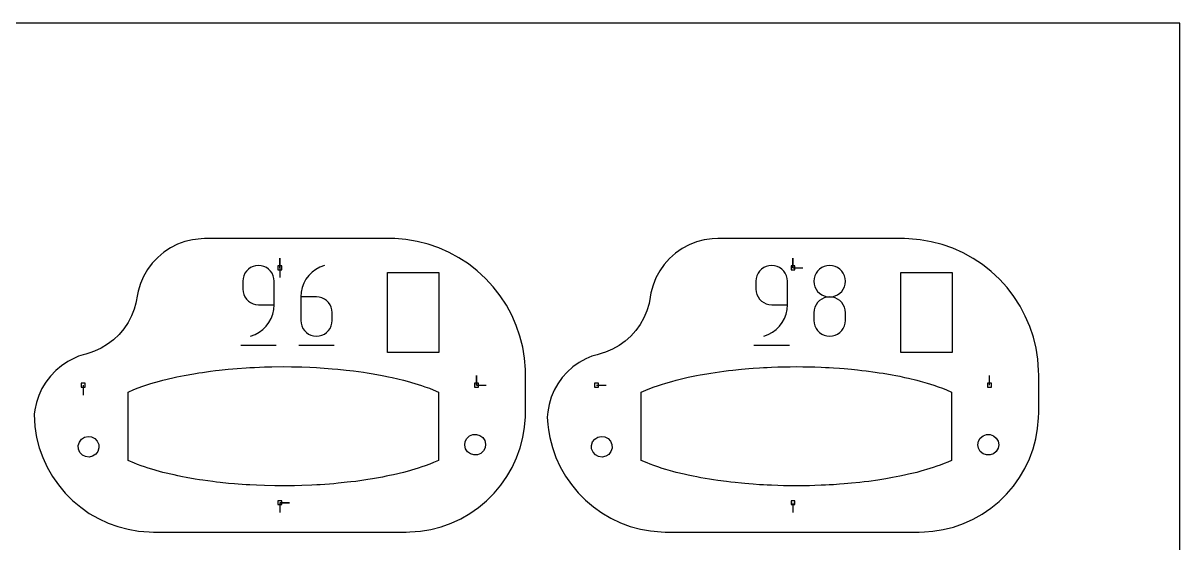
# Model space of a CAD drawing. Extents: x 0 to 400, y 0 to 400.
# Drawn here: x 230.6 to 400, y 323.9 to 400 of the extents above; entities that cross this region are included whole.
import ezdxf

# ---------------------------------------------------------------- set-up
doc = ezdxf.new("R2010")
doc.units = 0

msp = doc.modelspace()

# ---------------------------------------------------------------- linework, layer by layer
at = {"layer": 'annotation', "color": 1}
for p, q in [((264.248974, 364.35809), (263.890422, 364.187467)), ((264.638128, 364.465255), (264.248974, 364.35809)), ((265.051325, 364.502429), (264.638128, 364.465255)), ((265.465378, 364.465255), (265.051325, 364.502429)), ((265.051325, 364.502429), (265.051325, 364.502429)), ((265.854988, 364.35809), (265.465378, 364.465255)), ((266.213674, 364.187467), (265.854988, 364.35809)), ((268.174403, 364.144617), (268.174403, 365.573367)), ((268.174403, 364.144617), (268.174403, 365.573367)), ((268.174403, 365.573367), (268.174403, 364.144617)), ((274.040528, 364.25515), (273.435334, 363.92197)), ((274.700046, 364.502429), (274.040528, 364.25515)), ((274.700046, 364.502429), (274.700046, 364.502429)), ((339.411907, 364.35809), (339.053354, 364.187467)), ((339.801061, 364.465255), (339.411907, 364.35809)), ((340.214258, 364.502429), (339.801061, 364.465255)), ((340.628311, 364.465255), (340.214258, 364.502429)), ((340.214258, 364.502429), (340.214258, 364.502429)), ((341.017921, 364.35809), (340.628311, 364.465255)), ((341.376607, 364.187467), (341.017921, 364.35809)), ((343.337336, 364.144617), (343.337336, 365.573367)), ((343.337336, 364.144617), (343.337336, 365.573367)), ((343.337336, 365.573367), (343.337336, 364.144617)), ((347.904397, 364.345484), (347.545818, 364.17503)), ((348.293643, 364.452586), (347.904397, 364.345484)), ((348.707011, 364.489751), (348.293643, 364.452586)), ((349.120379, 364.452586), (348.707011, 364.489751)), ((348.707011, 364.489751), (348.707011, 364.489751)), ((349.509625, 364.345484), (349.120379, 364.452586)), ((349.868204, 364.17503), (349.509625, 364.345484)), ((262.786312, 362.61116), (262.749143, 362.196996)), ((262.893446, 363.001069), (262.786312, 362.61116)), ((263.063984, 363.360187), (262.893446, 363.001069)), ((263.291366, 363.681982), (263.063984, 363.360187)), ((263.569032, 363.95992), (263.291366, 363.681982)), ((263.890422, 364.187467), (263.569032, 363.95992)), ((266.534956, 363.95992), (266.213674, 364.187467)), ((266.812355, 363.681982), (266.534956, 363.95992)), ((267.039389, 363.360187), (266.812355, 363.681982)), ((267.20958, 363.001069), (267.039389, 363.360187)), ((267.316446, 362.61116), (267.20958, 363.001069)), ((267.353508, 362.196996), (267.316446, 362.61116)), ((268.174403, 364.144617), (268.174403, 362.715867)), ((272.412768, 363.031302), (272.007821, 362.490508)), ((272.890677, 363.511239), (272.412768, 363.031302)), ((273.435334, 363.92197), (272.890677, 363.511239)), ((337.949245, 362.61116), (337.912075, 362.196996)), ((338.056379, 363.001069), (337.949245, 362.61116)), ((338.226917, 363.360187), (338.056379, 363.001069)), ((338.454299, 363.681982), (338.226917, 363.360187)), ((338.731965, 363.95992), (338.454299, 363.681982)), ((339.053354, 364.187467), (338.731965, 363.95992)), ((341.697889, 363.95992), (341.376607, 364.187467)), ((341.975287, 363.681982), (341.697889, 363.95992)), ((342.202322, 363.360187), (341.975287, 363.681982)), ((342.372512, 363.001069), (342.202322, 363.360187)), ((342.479379, 362.61116), (342.372512, 363.001069)), ((342.516441, 362.196996), (342.479379, 362.61116)), ((343.337336, 364.144617), (344.766086, 364.144617)), ((346.441976, 362.603048), (346.404828, 362.190819)), ((346.549056, 362.99145), (346.441976, 362.603048)), ((346.719525, 363.349435), (346.549056, 362.99145)), ((346.946838, 363.670419), (346.719525, 363.349435)), ((347.22445, 363.947813), (346.946838, 363.670419)), ((347.545818, 364.17503), (347.22445, 363.947813)), ((350.189571, 363.947813), (349.868204, 364.17503)), ((350.467184, 363.670419), (350.189571, 363.947813)), ((350.694497, 363.349435), (350.467184, 363.670419)), ((350.864965, 362.99145), (350.694497, 363.349435)), ((350.972046, 362.603048), (350.864965, 362.99145)), ((351.009194, 362.190819), (350.972046, 362.603048)), ((262.749143, 362.196996), (262.749143, 361.044279)), ((262.749143, 361.044279), (262.749143, 361.044279)), ((262.749143, 361.044279), (262.786312, 360.630137)), ((267.353508, 358.739496), (267.353508, 362.196996)), ((267.353508, 362.196996), (267.353508, 362.196996)), ((271.44166, 361.259738), (271.292872, 360.586458)), ((271.682047, 361.897204), (271.44166, 361.259738)), ((272.007821, 362.490508), (271.682047, 361.897204)), ((337.912075, 362.196996), (337.912075, 361.044279)), ((337.912075, 361.044279), (337.912075, 361.044279)), ((337.912075, 361.044279), (337.949245, 360.630137)), ((342.516441, 358.739496), (342.516441, 362.196996)), ((342.516441, 362.196996), (342.516441, 362.196996)), ((346.404828, 362.190819), (346.404828, 362.190819)), ((346.404828, 362.190819), (346.441997, 361.776655)), ((346.441997, 361.776655), (346.549131, 361.386746)), ((346.549131, 361.386746), (346.719669, 361.027628)), ((346.719669, 361.027628), (346.947052, 360.705833)), ((350.46697, 360.705833), (350.694352, 361.027628)), ((350.694352, 361.027628), (350.86489, 361.386746)), ((350.86489, 361.386746), (350.972024, 361.776655)), ((350.972024, 361.776655), (351.009194, 362.190819)), ((351.009194, 362.190819), (351.009194, 362.190819)), ((262.786312, 360.630137), (262.893446, 360.240288)), ((262.893446, 360.240288), (263.063984, 359.881256)), ((263.063984, 359.881256), (263.291366, 359.559564)), ((263.291366, 359.559564), (263.569032, 359.281734)), ((263.569032, 359.281734), (263.890422, 359.054289)), ((271.292872, 360.586458), (271.241895, 359.885711)), ((271.241895, 359.885711), (271.241895, 356.439913)), ((273.544078, 359.885711), (271.241895, 359.885711)), ((273.958131, 359.84876), (273.544078, 359.885711)), ((274.347741, 359.742193), (273.958131, 359.84876)), ((274.706427, 359.572435), (274.347741, 359.742193)), ((275.027709, 359.345913), (274.706427, 359.572435)), ((275.305107, 359.069054), (275.027709, 359.345913)), ((337.949245, 360.630137), (338.056379, 360.240288)), ((338.056379, 360.240288), (338.226917, 359.881256)), ((338.226917, 359.881256), (338.454299, 359.559564)), ((338.454299, 359.559564), (338.731965, 359.281734)), ((338.731965, 359.281734), (339.053354, 359.054289)), ((347.22445, 359.342934), (346.946838, 359.06505)), ((346.947052, 360.705833), (347.224718, 360.427895)), ((347.545818, 359.570448), (347.22445, 359.342934)), ((347.224718, 360.427895), (347.546107, 360.200347)), ((347.904397, 359.741054), (347.545818, 359.570448)), ((347.546107, 360.200347), (347.904659, 360.029724)), ((348.293643, 359.848213), (347.904397, 359.741054)), ((347.904659, 360.029724), (348.293814, 359.922559)), ((348.707011, 359.885386), (348.293643, 359.848213)), ((348.293814, 359.922559), (348.707011, 359.885386)), ((348.707011, 359.885386), (349.120208, 359.922559)), ((349.120379, 359.848234), (348.707011, 359.885386)), ((348.707011, 359.885386), (348.707011, 359.885386)), ((348.707011, 359.885386), (348.707011, 359.885386)), ((349.120208, 359.922559), (349.509362, 360.029724)), ((349.509625, 359.741129), (349.120379, 359.848234)), ((349.509362, 360.029724), (349.867915, 360.200347)), ((349.868204, 359.570593), (349.509625, 359.741129)), ((349.867915, 360.200347), (350.189304, 360.427895)), ((350.189571, 359.343148), (349.868204, 359.570593)), ((350.189304, 360.427895), (350.46697, 360.705833)), ((350.467184, 359.065318), (350.189571, 359.343148)), ((263.890422, 359.054289), (264.248974, 358.883752)), ((264.248974, 358.883752), (264.638128, 358.776647)), ((264.638128, 358.776647), (265.051325, 358.739496)), ((265.051325, 358.739496), (267.353508, 358.739496)), ((267.153786, 357.368638), (267.302537, 358.040499)), ((267.302537, 358.040499), (267.353508, 358.739496)), ((275.532142, 358.748285), (275.305107, 359.069054)), ((275.702332, 358.390031), (275.532142, 358.748285)), ((275.809199, 358.00072), (275.702332, 358.390031)), ((275.846261, 357.586779), (275.809199, 358.00072)), ((275.846261, 356.439913), (275.846261, 357.586779)), ((275.846261, 357.586779), (275.846261, 357.586779)), ((339.053354, 359.054289), (339.411907, 358.883752)), ((339.411907, 358.883752), (339.801061, 358.776647)), ((339.801061, 358.776647), (340.214258, 358.739496)), ((340.214258, 358.739496), (342.516441, 358.739496)), ((342.316719, 357.368638), (342.46547, 358.040499)), ((342.46547, 358.040499), (342.516441, 358.739496)), ((346.441976, 357.994573), (346.404828, 357.580602)), ((346.404828, 357.580602), (346.404828, 356.433737)), ((346.549056, 358.384331), (346.441976, 357.994573)), ((346.719525, 358.743336), (346.549056, 358.384331)), ((346.946838, 359.06505), (346.719525, 358.743336)), ((350.694497, 358.743625), (350.467184, 359.065318)), ((350.864965, 358.384593), (350.694497, 358.743625)), ((350.972046, 357.994745), (350.864965, 358.384593)), ((351.009194, 357.580602), (350.972046, 357.994745)), ((351.009194, 356.433737), (351.009194, 357.580602)), ((351.009194, 357.580602), (351.009194, 357.580602)), ((266.183304, 355.600357), (266.587925, 356.140117)), ((266.587925, 356.140117), (266.913501, 356.732361)), ((266.913501, 356.732361), (267.153786, 357.368638)), ((271.241895, 356.439913), (271.241895, 356.439913)), ((271.241895, 356.439913), (271.279065, 356.025771)), ((271.279065, 356.025771), (271.386198, 355.635923)), ((275.702332, 355.635923), (275.809199, 356.025771)), ((275.809199, 356.025771), (275.846261, 356.439913)), ((341.346237, 355.600357), (341.750858, 356.140117)), ((341.750858, 356.140117), (342.076433, 356.732361)), ((342.076433, 356.732361), (342.316719, 357.368638)), ((346.404828, 356.433737), (346.404828, 356.433737)), ((346.404828, 356.433737), (346.441997, 356.019795)), ((346.441997, 356.019795), (346.549131, 355.630485)), ((350.86489, 355.630485), (350.972024, 356.019795)), ((350.972024, 356.019795), (351.009194, 356.433737)), ((263.899259, 354.13513), (264.557615, 354.380466)), ((263.899259, 354.13513), (263.899259, 354.13513)), ((264.557615, 354.380466), (265.161904, 354.712082)), ((265.161904, 354.712082), (265.705882, 355.121529)), ((265.705882, 355.121529), (266.183304, 355.600357)), ((271.386198, 355.635923), (271.556737, 355.276891)), ((271.556737, 355.276891), (271.784119, 354.955198)), ((271.784119, 354.955198), (272.061785, 354.677368)), ((272.061785, 354.677368), (272.383174, 354.449923)), ((272.383174, 354.449923), (272.741726, 354.279387)), ((272.741726, 354.279387), (273.130881, 354.172281)), ((273.130881, 354.172281), (273.544078, 354.13513)), ((273.544078, 354.13513), (273.958131, 354.172281)), ((273.544078, 354.13513), (273.544078, 354.13513)), ((273.958131, 354.172281), (274.347741, 354.279387)), ((274.347741, 354.279387), (274.706427, 354.449923)), ((274.706427, 354.449923), (275.027709, 354.677368)), ((275.027709, 354.677368), (275.305107, 354.955198)), ((275.305107, 354.955198), (275.532142, 355.276891)), ((275.532142, 355.276891), (275.702332, 355.635923)), ((339.062192, 354.13513), (339.720548, 354.380466)), ((339.062192, 354.13513), (339.062192, 354.13513)), ((339.720548, 354.380466), (340.324837, 354.712082)), ((340.324837, 354.712082), (340.868815, 355.121529)), ((340.868815, 355.121529), (341.346237, 355.600357)), ((346.549131, 355.630485), (346.719669, 355.272231)), ((346.719669, 355.272231), (346.947052, 354.951462)), ((346.947052, 354.951462), (347.224718, 354.674603)), ((347.224718, 354.674603), (347.546107, 354.448081)), ((347.546107, 354.448081), (347.904659, 354.278323)), ((347.904659, 354.278323), (348.293814, 354.171756)), ((348.293814, 354.171756), (348.707011, 354.134805)), ((348.707011, 354.134805), (349.120208, 354.171756)), ((348.707011, 354.134805), (348.707011, 354.134805)), ((349.120208, 354.171756), (349.509362, 354.278323)), ((349.509362, 354.278323), (349.867915, 354.448081)), ((349.867915, 354.448081), (350.189304, 354.674603)), ((350.189304, 354.674603), (350.46697, 354.951462)), ((350.46697, 354.951462), (350.694352, 355.272231)), ((350.694352, 355.272231), (350.86489, 355.630485)), ((262.461451, 352.839218), (267.645101, 352.839218)), ((270.953554, 352.839218), (276.137203, 352.839218)), ((337.624384, 352.839218), (342.808033, 352.839218)), ((296.969576, 346.944616), (296.969576, 348.373366)), ((296.969576, 346.944616), (296.969576, 348.373366)), ((296.969576, 348.373366), (296.969576, 346.944616)), ((372.132509, 346.944616), (372.132509, 348.373366)), ((239.37923, 346.944616), (239.37923, 345.515866)), ((296.969576, 346.944616), (298.398326, 346.944616)), ((314.542163, 346.944616), (315.970913, 346.944616)), ((268.174403, 329.744616), (269.603153, 329.744616)), ((268.174403, 329.744616), (269.603153, 329.744616)), ((269.603153, 329.744616), (268.174403, 329.744616)), ((268.174403, 329.744616), (268.174403, 328.315866)), ((343.337336, 329.744616), (343.337336, 328.315866))]:
    msp.add_line(p, q, dxfattribs=at)
at = {"layer": 'boundary', "color": 5}
for p, q in [((254.274053, 368.004334), (253.183807, 367.603685)), ((255.403438, 368.275703), (254.274053, 368.004334)), ((256.635161, 368.421336), (255.403438, 368.275703)), ((257.168368, 368.444617), (256.635161, 368.421336)), ((264.894408, 368.444617), (257.168368, 368.444617)), ((284.168367, 368.444617), (264.894408, 368.444617)), ((285.008595, 368.426396), (284.168367, 368.444617)), ((286.65581, 368.288762), (285.008595, 368.426396)), ((288.286026, 368.015574), (286.65581, 368.288762)), ((289.888122, 367.608697), (288.286026, 368.015574)), ((329.204225, 367.942131), (328.123899, 367.515269)), ((330.326779, 368.240815), (329.204225, 367.942131)), ((331.476408, 368.40729), (330.326779, 368.240815)), ((332.331301, 368.444617), (331.476408, 368.40729)), ((338.524903, 368.444617), (332.331301, 368.444617)), ((359.665343, 368.437712), (338.524903, 368.444617)), ((360.315941, 368.417715), (359.665343, 368.437712)), ((361.961945, 368.268185), (360.315941, 368.417715)), ((363.589974, 367.983242), (361.961945, 368.268185)), ((365.188918, 367.56483), (363.589974, 367.983242)), ((251.178985, 366.437897), (250.29152, 365.688526)), ((252.147446, 367.079175), (251.178985, 366.437897)), ((253.183807, 367.603685), (252.147446, 367.079175)), ((291.451143, 367.070908), (289.888122, 367.608697)), ((292.964413, 366.405881), (291.451143, 367.070908)), ((294.417601, 365.618163), (292.964413, 366.405881)), ((326.130191, 366.289749), (325.262208, 365.517631)), ((327.100384, 366.965998), (326.130191, 366.289749)), ((328.123899, 367.515269), (327.100384, 366.965998)), ((366.747846, 367.015806), (365.188918, 367.56483)), ((368.256109, 366.339921), (366.747846, 367.015806)), ((369.70341, 365.541795), (368.256109, 366.339921)), ((249.497052, 364.84119), (248.806325, 363.907353)), ((250.29152, 365.688526), (249.497052, 364.84119)), ((295.800776, 364.713131), (294.417601, 365.618163)), ((297.104485, 363.696971), (295.800776, 364.713131)), ((324.489633, 364.650053), (323.822897, 363.69873)), ((325.262208, 365.517631), (324.489633, 364.650053)), ((371.079858, 364.626877), (369.70341, 365.541795)), ((372.376048, 363.60142), (371.079858, 364.626877)), ((248.228682, 362.899644), (247.771931, 361.831684)), ((248.806325, 363.907353), (248.228682, 362.899644)), ((298.319831, 362.576619), (297.104485, 363.696971)), ((299.438509, 361.359734), (298.319831, 362.576619)), ((323.270999, 362.676504), (322.841384, 361.597164)), ((323.822897, 363.69873), (323.270999, 362.676504)), ((373.583133, 362.472423), (372.376048, 363.60142)), ((247.771931, 361.831684), (247.442251, 360.717923)), ((300.452817, 360.054702), (299.438509, 361.359734)), ((322.841384, 361.597164), (322.539852, 360.475293)), ((374.692865, 361.247605), (373.583133, 362.472423)), ((375.69761, 359.935393), (374.692865, 361.247605)), ((247.332257, 360.22003), (247.093835, 358.956216)), ((247.442251, 360.717923), (247.332257, 360.22003)), ((301.356001, 358.670206), (300.452817, 360.054702)), ((322.427893, 359.831158), (322.249578, 358.919456)), ((322.539852, 360.475293), (322.427893, 359.831158)), ((376.590653, 358.54456), (375.69761, 359.935393)), ((246.854148, 358.11927), (246.456097, 357.094731)), ((247.093835, 358.956216), (246.854148, 358.11927)), ((302.141719, 357.215935), (301.356001, 358.670206)), ((321.925604, 357.827992), (321.496093, 356.815271)), ((322.249578, 358.919456), (321.925604, 357.827992)), ((377.365751, 357.084796), (376.590653, 358.54456)), ((245.947853, 356.120147), (245.335576, 355.207327)), ((246.456097, 357.094731), (245.947853, 356.120147)), ((302.80466, 355.70175), (302.141719, 357.215935)), ((320.957879, 355.855892), (320.317486, 354.961477)), ((321.496093, 356.815271), (320.957879, 355.855892)), ((378.017654, 355.566012), (377.365751, 357.084796)), ((244.626684, 354.367331), (243.829761, 353.610336)), ((245.335576, 355.207327), (244.626684, 354.367331)), ((303.340296, 354.137989), (302.80466, 355.70175)), ((303.744972, 352.535337), (303.340296, 354.137989)), ((319.58267, 354.142867), (318.762329, 353.409977)), ((320.317486, 354.961477), (319.58267, 354.142867)), ((378.541909, 353.998582), (378.017654, 355.566012)), ((242.954464, 352.945517), (242.011405, 352.380927)), ((243.829761, 353.610336), (242.954464, 352.945517)), ((304.015916, 350.904742), (303.744972, 352.535337)), ((317.866407, 352.771691), (316.905765, 352.23574)), ((318.762329, 353.409977), (317.866407, 352.771691)), ((378.934941, 352.393211), (378.541909, 353.998582)), ((379.194056, 350.76087), (378.934941, 352.393211)), ((238.09687, 350.92147), (237.11477, 350.416002)), ((238.707561, 351.185972), (238.09687, 350.92147)), ((239.395305, 351.397249), (238.707561, 351.185972)), ((239.764964, 351.510809), (239.395305, 351.397249)), ((240.35278, 351.684017), (239.764964, 351.510809)), ((241.012007, 351.923406), (240.35278, 351.684017)), ((242.011405, 352.380927), (241.012007, 351.923406)), ((304.151279, 349.271118), (304.015916, 350.904742)), ((312.978267, 350.799531), (312.011357, 350.263714)), ((313.870494, 351.185972), (312.978267, 350.799531)), ((314.631558, 351.419773), (313.870494, 351.185972)), ((315.399121, 351.649662), (314.631558, 351.419773)), ((315.892036, 351.808617), (315.399121, 351.649662)), ((316.905765, 352.23574), (315.892036, 351.808617)), ((379.317487, 349.112705), (379.194056, 350.76087)), ((235.347341, 349.096406), (234.583637, 348.298425)), ((236.194507, 349.805156), (235.347341, 349.096406)), ((237.11477, 350.416002), (236.194507, 349.805156)), ((304.16837, 348.444618), (304.151279, 349.271118)), ((311.109543, 349.624383), (310.28386, 348.889359)), ((312.011357, 350.263714), (311.109543, 349.624383)), ((379.331302, 348.444618), (379.317487, 349.112705)), ((233.912738, 347.420977), (233.342858, 346.474798)), ((234.583637, 348.298425), (233.912738, 347.420977)), ((304.16837, 345.761149), (304.16837, 348.444618)), ((309.544409, 348.067639), (308.900236, 347.169274)), ((310.28386, 348.889359), (309.544409, 348.067639)), ((379.331302, 346.293408), (379.331302, 348.444618)), ((233.342858, 346.474798), (232.880968, 345.471466)), ((304.168369, 342.944618), (304.16837, 345.761149)), ((308.359231, 346.205259), (307.928006, 345.187388)), ((308.900236, 347.169274), (308.359231, 346.205259)), ((379.331302, 342.944618), (379.331302, 346.293408)), ((232.532718, 344.423257), (232.302369, 343.342998)), ((232.880968, 345.471466), (232.532718, 344.423257)), ((307.611841, 344.128117), (307.414601, 343.040407)), ((307.928006, 345.187388), (307.611841, 344.128117)), ((232.302369, 343.342998), (232.214776, 342.723864)), ((232.214776, 342.723864), (232.290207, 340.921147)), ((304.035671, 340.798314), (304.157355, 342.341119)), ((304.157355, 342.341119), (304.168369, 342.944618)), ((307.414601, 343.040407), (307.34337, 342.294957)), ((307.34337, 342.294957), (307.431367, 341.193638)), ((379.309264, 342.158297), (379.331302, 342.944618)), ((232.290207, 340.921147), (232.552748, 339.296946)), ((303.778153, 339.272293), (304.035671, 340.798314)), ((307.431367, 341.193638), (307.525435, 340.428534)), ((378.900209, 339.102308), (379.17219, 340.621282)), ((379.17219, 340.621282), (379.309264, 342.158297)), ((232.552748, 339.296946), (232.940851, 337.802697)), ((303.386818, 337.774986), (303.778153, 339.272293)), ((307.525435, 340.428534), (307.713926, 339.305228)), ((307.713926, 339.305228), (308.098237, 337.820902)), ((378.495438, 337.61319), (378.900209, 339.102308)), ((232.940851, 337.802697), (233.459142, 336.348475)), ((302.864725, 336.318109), (303.386818, 337.774986)), ((308.098237, 337.820902), (308.611025, 336.375931)), ((377.961018, 336.165519), (378.495438, 337.61319)), ((233.459142, 336.348475), (234.103592, 334.945597)), ((302.215953, 334.913055), (302.864725, 336.318109)), ((308.611025, 336.375931), (309.248357, 334.981413)), ((377.301106, 334.770555), (377.961018, 336.165519)), ((234.103592, 334.945597), (234.869179, 333.604986)), ((301.445579, 333.570813), (302.215953, 334.913055)), ((309.248357, 334.981413), (310.00533, 333.648064)), ((376.520832, 333.439153), (377.301106, 334.770555)), ((234.869179, 333.604986), (235.749953, 332.337078)), ((235.749953, 332.337078), (236.739049, 331.151741)), ((299.565034, 331.116184), (300.559632, 332.301881)), ((300.559632, 332.301881), (301.445579, 333.570813)), ((310.00533, 333.648064), (310.876131, 332.386124)), ((310.876131, 332.386124), (311.854067, 331.205286)), ((374.624371, 331.007899), (375.62627, 332.181674)), ((375.62627, 332.181674), (376.520832, 333.439153)), ((236.739049, 331.151741), (237.828765, 330.058204)), ((298.469569, 330.022997), (299.565034, 331.116184)), ((311.854067, 331.205286), (312.931617, 330.114623)), ((373.522931, 329.926966), (374.624371, 331.007899)), ((237.828765, 330.058204), (239.010618, 329.064977)), ((239.010618, 329.064977), (240.27541, 328.179791)), ((296.011016, 328.147557), (297.281797, 329.030868)), ((297.281797, 329.030868), (298.469569, 330.022997)), ((312.931617, 330.114623), (314.100505, 329.122509)), ((314.100505, 329.122509), (315.351747, 328.236562)), ((371.056398, 328.076473), (372.330513, 328.947282)), ((372.330513, 328.947282), (373.522931, 329.926966)), ((240.27541, 328.179791), (241.613289, 327.409537)), ((241.613289, 327.409537), (243.013842, 326.760209)), ((293.260751, 326.734126), (294.667165, 327.379977)), ((294.667165, 327.379977), (296.011016, 328.147557)), ((315.351747, 328.236562), (316.675725, 327.463586)), ((316.675725, 327.463586), (318.062267, 326.809514)), ((368.303281, 326.687687), (369.710499, 327.321316)), ((369.710499, 327.321316), (371.056398, 328.076473)), ((243.013842, 326.760209), (244.466163, 326.236859)), ((244.466163, 326.236859), (245.95895, 325.843561)), ((245.95895, 325.843561), (247.480574, 325.583372)), ((247.480574, 325.583372), (249.019195, 325.458313)), ((249.019195, 325.458313), (249.668368, 325.444616)), ((249.668368, 325.444616), (255.76716, 325.444616)), ((255.76716, 325.444616), (274.714737, 325.444616)), ((274.714737, 325.444616), (286.668368, 325.444616)), ((286.668368, 325.444616), (287.234965, 325.454019)), ((287.234965, 325.454019), (288.778049, 325.572494)), ((288.778049, 325.572494), (290.304632, 325.826837)), ((290.304632, 325.826837), (291.802771, 326.21506)), ((291.802771, 326.21506), (293.260751, 326.734126)), ((318.062267, 326.809514), (319.500716, 326.279367)), ((319.500716, 326.279367), (320.980021, 325.87721)), ((320.980021, 325.87721), (322.488812, 325.606126)), ((322.488812, 325.606126), (324.015499, 325.468189)), ((324.015499, 325.468189), (324.616116, 325.448187)), ((324.616116, 325.448187), (329.720415, 325.444616)), ((329.720415, 325.444616), (352.248637, 325.444616)), ((352.248637, 325.444616), (361.8313, 325.444616)), ((361.8313, 325.444616), (362.61762, 325.466654)), ((362.61762, 325.466654), (363.825057, 325.560339)), ((363.825057, 325.560339), (365.349068, 325.803758)), ((365.349068, 325.803758), (366.84569, 326.180519)), ((366.84569, 326.180519), (368.303281, 326.687687))]:
    msp.add_line(p, q, dxfattribs=at)
at = {"layer": 'frame', "color": 5}
for p, q in [((400, 400), (0, 400)), ((400, 0), (400, 400))]:
    msp.add_line(p, q, dxfattribs=at)
at = {"layer": 'hole', "color": 5}
for p, q in [((268.460153, 364.430367), (267.888653, 364.430367)), ((267.888653, 364.430367), (267.888653, 363.858867)), ((268.460153, 363.858867), (268.460153, 364.430367)), ((343.623086, 364.430367), (343.051586, 364.430367)), ((343.051586, 364.430367), (343.051586, 363.858867)), ((343.623086, 363.858867), (343.623086, 364.430367)), ((267.888653, 363.858867), (268.460153, 363.858867)), ((283.968366, 361.697148), (283.968366, 363.444619)), ((283.968366, 363.444619), (285.08854, 363.444619)), ((285.08854, 363.444619), (291.468367, 363.444619)), ((291.468367, 363.444619), (291.468367, 354.677928)), ((343.051586, 363.858867), (343.623086, 363.858867)), ((359.131299, 362.488456), (359.131299, 363.444619)), ((359.131299, 363.444619), (359.744224, 363.444619)), ((359.744224, 363.444619), (366.6313, 363.44462)), ((366.6313, 363.44462), (366.6313, 353.980904)), ((283.968366, 351.744619), (283.968366, 361.697148)), ((359.131299, 351.744619), (359.131299, 362.488456)), ((291.468367, 354.677928), (291.468367, 351.744619)), ((366.6313, 353.980904), (366.6313, 351.744619)), ((285.08854, 351.744619), (283.968366, 351.744619)), ((291.468367, 351.744619), (285.08854, 351.744619)), ((359.744224, 351.744619), (359.131299, 351.744619)), ((366.6313, 351.744619), (359.744224, 351.744619)), ((256.862816, 348.835776), (258.042421, 349.011266)), ((258.042421, 349.011266), (258.765818, 349.092687)), ((258.765818, 349.092687), (259.298089, 349.152598)), ((259.298089, 349.152598), (260.608833, 349.300128)), ((260.608833, 349.300128), (261.275761, 349.352605)), ((261.275761, 349.352605), (261.910426, 349.402544)), ((261.910426, 349.402544), (263.253009, 349.508187)), ((263.253009, 349.508187), (263.778698, 349.532807)), ((263.778698, 349.532807), (264.461221, 349.564772)), ((264.461221, 349.564772), (265.9487, 349.634436)), ((265.9487, 349.634436), (267.012354, 349.651006)), ((267.012354, 349.651006), (268.67166, 349.676857)), ((268.67166, 349.676857), (269.884107, 349.65796)), ((269.884107, 349.65796), (271.393611, 349.634436)), ((271.393611, 349.634436), (272.595327, 349.578177)), ((272.595327, 349.578177), (273.564427, 349.532807)), ((273.564427, 349.532807), (274.09031, 349.508187)), ((274.09031, 349.508187), (275.271203, 349.415267)), ((275.271203, 349.415267), (275.819912, 349.372091)), ((275.819912, 349.372091), (276.663941, 349.305678)), ((276.663941, 349.305678), (277.890762, 349.169933)), ((277.890762, 349.169933), (278.418552, 349.110503)), ((278.418552, 349.110503), (278.964943, 349.048981)), ((278.964943, 349.048981), (280.439509, 348.841724)), ((331.920463, 348.820113), (333.205354, 349.011266)), ((333.205354, 349.011266), (333.905767, 349.0901)), ((333.905767, 349.0901), (334.541819, 349.161692)), ((334.541819, 349.161692), (335.771765, 349.300128)), ((335.771765, 349.300128), (336.315823, 349.342937)), ((336.315823, 349.342937), (336.857329, 349.385545)), ((336.857329, 349.385545), (337.508622, 349.436793)), ((337.508622, 349.436793), (338.415941, 349.508187)), ((338.415941, 349.508187), (339.039913, 349.53741)), ((339.039913, 349.53741), (339.563929, 349.561952)), ((339.563929, 349.561952), (340.189761, 349.591261)), ((340.189761, 349.591261), (341.111633, 349.634436)), ((341.111633, 349.634436), (341.927899, 349.647152)), ((341.927899, 349.647152), (342.904014, 349.662359)), ((342.904014, 349.662359), (343.834592, 349.676857)), ((343.834592, 349.676857), (344.764826, 349.662359)), ((344.764826, 349.662359), (345.74058, 349.647152)), ((345.74058, 349.647152), (346.556543, 349.634436)), ((346.556543, 349.634436), (347.47876, 349.591262)), ((347.47876, 349.591262), (348.104828, 349.561952)), ((348.104828, 349.561952), (348.629042, 349.53741)), ((348.629042, 349.53741), (349.253243, 349.508187)), ((349.253243, 349.508187), (350.160563, 349.436793)), ((350.160563, 349.436793), (350.811857, 349.385545)), ((350.811857, 349.385545), (351.353363, 349.342937)), ((351.353363, 349.342937), (351.897422, 349.300128)), ((351.897422, 349.300128), (352.790246, 349.199597)), ((352.790246, 349.199597), (353.416712, 349.129056)), ((353.416712, 349.129056), (354.065254, 349.056032)), ((354.065254, 349.056032), (355.354763, 348.878572)), ((249.293674, 347.192326), (250.536112, 347.546418)), ((250.536112, 347.546418), (251.051202, 347.693218)), ((251.051202, 347.693218), (252.52877, 348.038073)), ((252.52877, 348.038073), (253.080717, 348.166895)), ((253.080717, 348.166895), (253.606339, 348.273136)), ((253.606339, 348.273136), (254.145165, 348.37466)), ((254.145165, 348.37466), (255.578019, 348.644637)), ((255.578019, 348.644637), (256.302608, 348.752435)), ((256.302608, 348.752435), (256.862816, 348.835776)), ((280.439509, 348.841724), (280.944856, 348.766546)), ((280.944856, 348.766546), (281.575443, 348.672731)), ((281.575443, 348.672731), (282.90799, 348.429235)), ((282.90799, 348.429235), (283.429279, 348.331057)), ((283.429279, 348.331057), (284.102441, 348.204275)), ((284.102441, 348.204275), (284.641935, 348.078362)), ((284.641935, 348.078362), (286.292121, 347.693218)), ((286.292121, 347.693218), (286.806936, 347.546421)), ((286.806936, 347.546421), (287.928174, 347.226705)), ((324.703366, 347.262651), (325.602745, 347.518972)), ((325.602745, 347.518972), (326.214135, 347.693218)), ((326.214135, 347.693218), (327.398631, 347.969673)), ((327.398631, 347.969673), (327.994656, 348.108781)), ((327.994656, 348.108781), (328.696784, 348.259478)), ((328.696784, 348.259478), (329.202485, 348.35476)), ((329.202485, 348.35476), (329.749877, 348.457899)), ((329.749877, 348.457899), (330.740951, 348.644637)), ((330.740951, 348.644637), (331.313584, 348.729828)), ((331.313584, 348.729828), (331.920463, 348.820113)), ((355.354763, 348.878572), (355.954589, 348.789337)), ((355.954589, 348.789337), (356.533282, 348.703244)), ((356.533282, 348.703244), (357.844073, 348.471959)), ((357.844073, 348.471959), (358.397208, 348.367784)), ((358.397208, 348.367784), (358.972274, 348.259478)), ((358.972274, 348.259478), (359.675432, 348.108571)), ((359.675432, 348.108571), (360.270553, 347.969673)), ((360.270553, 347.969673), (361.455053, 347.693218)), ((361.455053, 347.693218), (361.950505, 347.551941)), ((361.950505, 347.551941), (362.964962, 347.262675)), ((239.66498, 347.230366), (239.09348, 347.230366)), ((239.09348, 347.230366), (239.09348, 346.658866)), ((239.09348, 346.658866), (239.66498, 346.658866)), ((239.66498, 346.658866), (239.66498, 347.230366)), ((245.94868, 345.951046), (246.786612, 346.306439)), ((245.94868, 344.478386), (245.94868, 345.951046)), ((246.786612, 346.306439), (247.437221, 346.564199)), ((247.437221, 346.564199), (248.133262, 346.805815)), ((248.133262, 346.805815), (248.681959, 346.996283)), ((248.681959, 346.996283), (249.293674, 347.192326)), ((287.928174, 347.226705), (288.415101, 347.08142)), ((288.415101, 347.08142), (288.942763, 346.898249)), ((288.942763, 346.898249), (289.427915, 346.72984)), ((289.427915, 346.72984), (290.093425, 346.498819)), ((290.093425, 346.498819), (290.614649, 346.281436)), ((290.614649, 346.281436), (291.39363, 345.951046)), ((291.39363, 345.951046), (291.39363, 344.943738)), ((297.255326, 347.230366), (296.683826, 347.230366)), ((296.683826, 347.230366), (296.683826, 346.658866)), ((296.683826, 346.658866), (297.255326, 346.658866)), ((297.255326, 346.658866), (297.255326, 347.230366)), ((314.827913, 347.230366), (314.256413, 347.230366)), ((314.256413, 347.230366), (314.256413, 346.658866)), ((314.256413, 346.658866), (314.827913, 346.658866)), ((314.827913, 346.658866), (314.827913, 347.230366)), ((321.111612, 345.951046), (321.783343, 346.235948)), ((321.111612, 344.914634), (321.111612, 345.951046)), ((321.783343, 346.235948), (322.364013, 346.482227)), ((322.364013, 346.482227), (323.00898, 346.706114)), ((323.00898, 346.706114), (323.505186, 346.87836)), ((323.505186, 346.87836), (324.07191, 347.075092)), ((324.07191, 347.075092), (324.703366, 347.262651)), ((362.964962, 347.262675), (363.474043, 347.117518)), ((363.474043, 347.117518), (363.961213, 346.948405)), ((363.961213, 346.948405), (364.608333, 346.723771)), ((364.608333, 346.723771), (365.234528, 346.506397)), ((365.234528, 346.506397), (365.811399, 346.267093)), ((365.811399, 346.267093), (366.556563, 345.951046)), ((366.556563, 345.951046), (366.556563, 345.143534)), ((372.418259, 347.230366), (371.846759, 347.230366)), ((371.846759, 347.230366), (371.846759, 346.658866)), ((371.846759, 346.658866), (372.418259, 346.658866)), ((372.418259, 346.658866), (372.418259, 347.230366)), ((245.94868, 343.877531), (245.94868, 344.478386)), ((291.39363, 344.943738), (291.39363, 343.254967)), ((321.111612, 344.214167), (321.111612, 344.914634)), ((321.111612, 343.524533), (321.111612, 344.214167)), ((366.556563, 345.143534), (366.556563, 344.47793)), ((366.556563, 344.47793), (366.556563, 343.497429)), ((245.94868, 343.355583), (245.94868, 343.877531)), ((245.94868, 342.778257), (245.94868, 343.355583)), ((245.94868, 338.94289), (245.94868, 342.778257)), ((291.39363, 343.254967), (291.39363, 342.744948)), ((291.39363, 342.744948), (291.39363, 337.905574)), ((321.111612, 342.988318), (321.111612, 343.524533)), ((321.111612, 342.422295), (321.111612, 342.988318)), ((321.111612, 339.023912), (321.111612, 342.422295)), ((366.556563, 343.497429), (366.556563, 342.382223)), ((366.556563, 342.382223), (366.556563, 338.502725)), ((238.812961, 338.632666), (239.130032, 339.054748)), ((239.130032, 339.054748), (239.572337, 339.342932)), ((239.572337, 339.342932), (240.086534, 339.462457)), ((240.086534, 339.462457), (240.610603, 339.39891)), ((240.610603, 339.39891), (241.081329, 339.159954)), ((241.081329, 339.159954), (241.44194, 338.774409)), ((245.948679, 338.38708), (245.94868, 338.94289)), ((295.327645, 338.68717), (295.568011, 339.157242)), ((295.568011, 339.157242), (295.954651, 339.516755)), ((295.954651, 339.516755), (296.440935, 339.722347)), ((296.440935, 339.722347), (296.968212, 339.749222)), ((296.968212, 339.749222), (297.47288, 339.594136)), ((297.47288, 339.594136), (297.894072, 339.275797)), ((297.894072, 339.275797), (298.180984, 338.832599)), ((313.981851, 338.645442), (314.302932, 339.064716)), ((314.302932, 339.064716), (314.748045, 339.348889)), ((314.748045, 339.348889), (315.26351, 339.463686)), ((315.26351, 339.463686), (315.787152, 339.395262)), ((315.787152, 339.395262), (316.255809, 339.151868)), ((316.255809, 339.151868), (316.612958, 338.762862)), ((321.111612, 338.511226), (321.111612, 339.023912)), ((370.510683, 338.7622), (370.775497, 339.220872)), ((370.775497, 339.220872), (371.181213, 339.561309)), ((371.181213, 339.561309), (371.678899, 339.742452)), ((371.678899, 339.742452), (372.208526, 339.742452)), ((372.208526, 339.742452), (372.706212, 339.561309)), ((372.706212, 339.561309), (373.111931, 339.220872)), ((373.111931, 339.220872), (373.376745, 338.7622)), ((238.659377, 338.127595), (238.812961, 338.632666)), ((238.687797, 337.600455), (238.659377, 338.127595)), ((238.894798, 337.114826), (238.687797, 337.600455)), ((241.523777, 337.256569), (241.206708, 336.834487)), ((241.44194, 338.774409), (241.648943, 338.288779)), ((241.677362, 337.761639), (241.523777, 337.256569)), ((241.648943, 338.288779), (241.677362, 337.761639)), ((245.948679, 337.863997), (245.948679, 338.38708)), ((245.94868, 337.293786), (245.948679, 337.863997)), ((245.94868, 335.928656), (245.94868, 337.293786)), ((291.39363, 337.905574), (291.39363, 337.144369)), ((291.39363, 337.144369), (291.39363, 335.928655)), ((295.26255, 338.163238), (295.327645, 338.68717)), ((295.380578, 337.64864), (295.26255, 338.163238)), ((295.667489, 337.205443), (295.380578, 337.64864)), ((296.088678, 336.887104), (295.667489, 337.205443)), ((297.993552, 337.323998), (297.606908, 336.964485)), ((298.233917, 337.794069), (297.993552, 337.323998)), ((298.180984, 338.832599), (298.299012, 338.318001)), ((298.299012, 338.318001), (298.233917, 337.794069)), ((313.823538, 338.141638), (313.981851, 338.645442)), ((313.847081, 337.614072), (313.823538, 338.141638)), ((314.049644, 337.126373), (313.847081, 337.614072)), ((316.680752, 337.243793), (316.359673, 336.824519)), ((316.612958, 338.762862), (316.815524, 338.275163)), ((316.839067, 337.747596), (316.680752, 337.243793)), ((316.815524, 338.275163), (316.839067, 337.747596)), ((321.111612, 337.961505), (321.111612, 338.511226)), ((321.111612, 337.169788), (321.111612, 337.961505)), ((321.111612, 335.928656), (321.111612, 337.169788)), ((366.556563, 338.502725), (366.556563, 337.402327)), ((366.556563, 337.402327), (366.556563, 336.734507)), ((370.418713, 338.240619), (370.510683, 338.7622)), ((370.510683, 337.719039), (370.418713, 338.240619)), ((370.775497, 337.260369), (370.510683, 337.719039)), ((371.181213, 336.919931), (370.775497, 337.260369)), ((373.111931, 337.260369), (372.706212, 336.919931)), ((373.376745, 337.719039), (373.111931, 337.260369)), ((373.376745, 338.7622), (373.468715, 338.24062)), ((373.468715, 338.24062), (373.376745, 337.719039)), ((239.25541, 336.729281), (238.894798, 337.114826)), ((239.726136, 336.490324), (239.25541, 336.729281)), ((240.250205, 336.426777), (239.726136, 336.490324)), ((240.764403, 336.546303), (240.250205, 336.426777)), ((241.206708, 336.834487), (240.764403, 336.546303)), ((246.873727, 335.536315), (245.94868, 335.928656)), ((247.320753, 335.355935), (246.873727, 335.536315)), ((290.701794, 335.635227), (290.141229, 335.397477)), ((291.39363, 335.928655), (290.701794, 335.635227)), ((296.593347, 336.732017), (296.088678, 336.887104)), ((297.120624, 336.758892), (296.593347, 336.732017)), ((297.606908, 336.964485), (297.120624, 336.758892)), ((314.406796, 336.737367), (314.049644, 337.126373)), ((314.875452, 336.493973), (314.406796, 336.737367)), ((315.399095, 336.425548), (314.875452, 336.493973)), ((315.91456, 336.540345), (315.399095, 336.425548)), ((316.359673, 336.824519), (315.91456, 336.540345)), ((321.973828, 335.562964), (321.111612, 335.928656)), ((322.432913, 335.37356), (321.973828, 335.562964)), ((365.49257, 335.477385), (364.877404, 335.249332)), ((366.001951, 335.693428), (365.49257, 335.477385)), ((366.556563, 335.928655), (366.001951, 335.693428)), ((366.556563, 336.734507), (366.556563, 335.928655)), ((371.678899, 336.738787), (371.181213, 336.919931)), ((372.208526, 336.738787), (371.678899, 336.738787)), ((372.706212, 336.919931), (372.208526, 336.738787)), ((247.878165, 335.16244), (247.320753, 335.355935)), ((248.358596, 334.995667), (247.878165, 335.16244)), ((248.872128, 334.817406), (248.358596, 334.995667)), ((249.414206, 334.653032), (248.872128, 334.817406)), ((250.536112, 334.333286), (249.414206, 334.653032)), ((251.051202, 334.186486), (250.536112, 334.333286)), ((252.702146, 333.801162), (251.051202, 334.186486)), ((253.240879, 333.675426), (252.702146, 333.801162)), ((284.814547, 333.841628), (284.263362, 333.712984)), ((286.292121, 334.186486), (284.814547, 333.841628)), ((286.806936, 334.333282), (286.292121, 334.186486)), ((287.928174, 334.652997), (286.806936, 334.333282)), ((288.415101, 334.798283), (287.928174, 334.652997)), ((288.959556, 334.987284), (288.415101, 334.798283)), ((289.451172, 335.157936), (288.959556, 334.987284)), ((290.141229, 335.397477), (289.451172, 335.157936)), ((322.936003, 335.198924), (322.432913, 335.37356)), ((323.564569, 334.980727), (322.936003, 335.198924)), ((324.194134, 334.762186), (323.564569, 334.980727)), ((324.703366, 334.617057), (324.194134, 334.762186)), ((325.71899, 334.327602), (324.703366, 334.617057)), ((326.214135, 334.186486), (325.71899, 334.327602)), ((327.398631, 333.91003), (326.214135, 334.186486)), ((327.994656, 333.77092), (327.398631, 333.91003)), ((328.693943, 333.62076), (327.994656, 333.77092)), ((359.675432, 333.771131), (358.975118, 333.62076)), ((360.270553, 333.91003), (359.675432, 333.771131)), ((361.455053, 334.186486), (360.270553, 333.91003)), ((362.066117, 334.360727), (361.455053, 334.186486)), ((363.399379, 334.740893), (362.066117, 334.360727)), ((363.88987, 334.906532), (363.399379, 334.740893)), ((364.380472, 335.076836), (363.88987, 334.906532)), ((364.877404, 335.249332), (364.380472, 335.076836)), ((253.908573, 333.54962), (253.240879, 333.675426)), ((254.435119, 333.45041), (253.908573, 333.54962)), ((255.763365, 333.207492), (254.435119, 333.45041)), ((256.390268, 333.114229), (255.763365, 333.207492)), ((256.902976, 333.037951), (256.390268, 333.114229)), ((258.367784, 332.831814), (256.902976, 333.037951)), ((258.919209, 332.769749), (258.367784, 332.831814)), ((259.452264, 332.709751), (258.919209, 332.769749)), ((260.665267, 332.575135), (259.452264, 332.709751)), ((261.516317, 332.508169), (260.665267, 332.575135)), ((262.072153, 332.464434), (261.516317, 332.508169)), ((263.253009, 332.371516), (262.072153, 332.464434)), ((263.76675, 332.347456), (263.253009, 332.371516)), ((264.747446, 332.301524), (263.76675, 332.347456)), ((265.9487, 332.245264), (264.747446, 332.301524)), ((267.458763, 332.222301), (265.9487, 332.245264)), ((268.67166, 332.203857), (267.458763, 332.222301)), ((270.330354, 332.229089), (268.67166, 332.203857)), ((271.393611, 332.245264), (270.330354, 332.229089)), ((272.885171, 332.315094), (271.393611, 332.245264)), ((273.576378, 332.347456), (272.885171, 332.315094)), ((274.09031, 332.371516), (273.576378, 332.347456)), ((275.434958, 332.477321), (274.09031, 332.371516)), ((276.076711, 332.527818), (275.434958, 332.477321)), ((276.73449, 332.579575), (276.076711, 332.527818)), ((278.04603, 332.727252), (276.73449, 332.579575)), ((278.583064, 332.787721), (278.04603, 332.727252)), ((279.29989, 332.868435), (278.583064, 332.787721)), ((280.480417, 333.044063), (279.29989, 332.868435)), ((281.045865, 333.128187), (280.480417, 333.044063)), ((281.764291, 333.235067), (281.045865, 333.128187)), ((283.202363, 333.505908), (281.764291, 333.235067)), ((283.74037, 333.607234), (283.202363, 333.505908)), ((284.263362, 333.712984), (283.74037, 333.607234)), ((329.26693, 333.512798), (328.693943, 333.62076)), ((329.824743, 333.407697), (329.26693, 333.512798)), ((331.130711, 333.177081), (329.824743, 333.407697)), ((331.705057, 333.091637), (331.130711, 333.177081)), ((332.31362, 333.001099), (331.705057, 333.091637)), ((333.591547, 332.824967), (332.31362, 333.001099)), ((334.246065, 332.751299), (333.591547, 332.824967)), ((334.878779, 332.680084), (334.246065, 332.751299)), ((335.771765, 332.579575), (334.878779, 332.680084)), ((336.302901, 332.537783), (335.771765, 332.579575)), ((336.848912, 332.494819), (336.302901, 332.537783)), ((337.508665, 332.442907), (336.848912, 332.494819)), ((338.415941, 332.371516), (337.508665, 332.442907)), ((339.025731, 332.342957), (338.415941, 332.371516)), ((339.556217, 332.318111), (339.025731, 332.342957)), ((340.189775, 332.288439), (339.556217, 332.318111)), ((341.111633, 332.245264), (340.189775, 332.288439)), ((341.927892, 332.232851), (341.111633, 332.245264)), ((342.904014, 332.218007), (341.927892, 332.232851)), ((343.834592, 332.203857), (342.904014, 332.218007)), ((344.764826, 332.218007), (343.834592, 332.203857)), ((345.740587, 332.232851), (344.764826, 332.218007)), ((346.556543, 332.245264), (345.740587, 332.232851)), ((347.478747, 332.288439), (346.556543, 332.245264)), ((348.112543, 332.318111), (347.478747, 332.288439)), ((348.643228, 332.342957), (348.112543, 332.318111)), ((349.253243, 332.371516), (348.643228, 332.342957)), ((350.16052, 332.442907), (349.253243, 332.371516)), ((350.820273, 332.494819), (350.16052, 332.442907)), ((351.366284, 332.537783), (350.820273, 332.494819)), ((351.897422, 332.579575), (351.366284, 332.537783)), ((353.129917, 332.718352), (351.897422, 332.579575)), ((353.77154, 332.790598), (353.129917, 332.718352)), ((354.462823, 332.868435), (353.77154, 332.790598)), ((355.754238, 333.060561), (354.462823, 332.868435)), ((356.358802, 333.150501), (355.754238, 333.060561)), ((356.927224, 333.235066), (356.358802, 333.150501)), ((357.925183, 333.42302), (356.927224, 333.235066)), ((358.472501, 333.526099), (357.925183, 333.42302)), ((358.975118, 333.62076), (358.472501, 333.526099)), ((268.460153, 330.030366), (267.888653, 330.030366)), ((267.888653, 330.030366), (267.888653, 329.458866)), ((267.888653, 329.458866), (268.460153, 329.458866)), ((268.460153, 329.458866), (268.460153, 330.030366)), ((343.623086, 330.030366), (343.051586, 330.030366)), ((343.051586, 330.030366), (343.051586, 329.458866)), ((343.051586, 329.458866), (343.623086, 329.458866)), ((343.623086, 329.458866), (343.623086, 330.030366))]:
    msp.add_line(p, q, dxfattribs=at)

doc.saveas('drawing.dxf')
